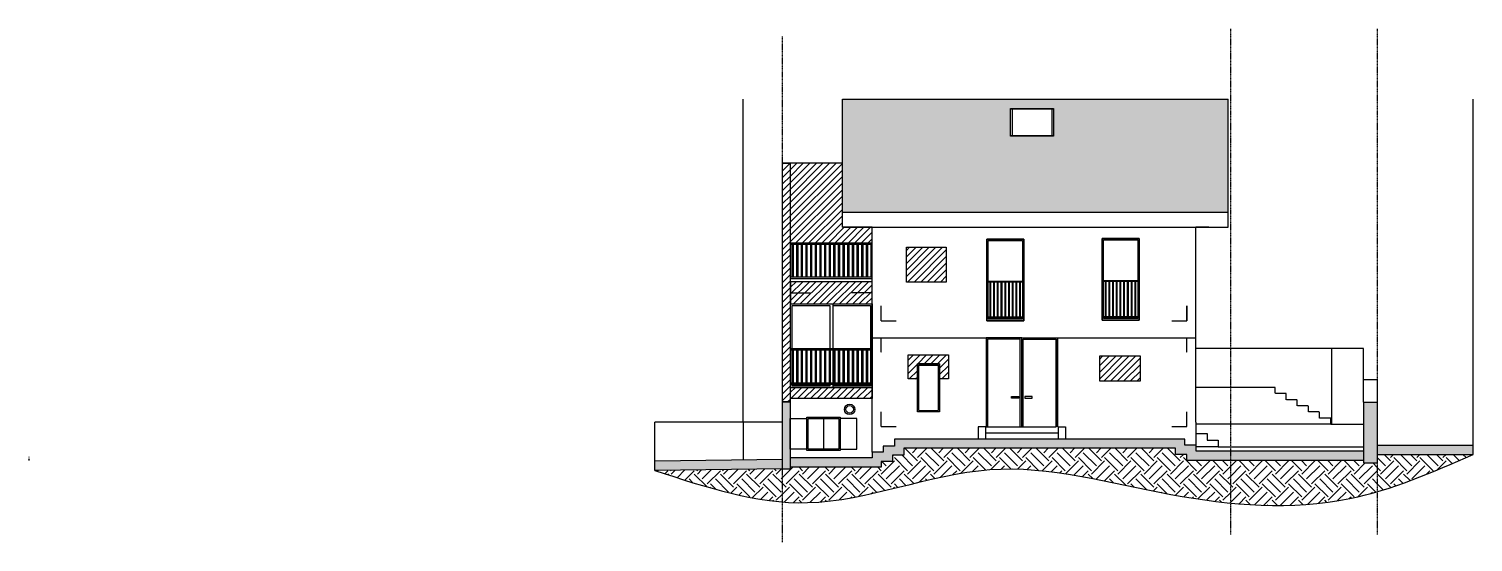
# Model space of a CAD drawing. Header units: inches. Extents: x -1671 to 2216, y -174 to 1209.
import ezdxf

# ---------------------------------------------------------------- set-up
doc = ezdxf.new("R2010")
doc.units = ezdxf.units.IN
doc.header["$MEASUREMENT"] = 0
for name, pattern in [('BORDER2', [0.875, 0.25, -0.125, 0.25, -0.125, 0, -0.125]), ('DASHED2', [0.375, 0.25, -0.125]), ('HIDDEN2', [0.1875, 0.125, -0.0625])]:
    doc.linetypes.add(name, pattern=pattern)
for name, color, linetype in [('A-Anno-Dim 100', 9, 'Continuous'), ('A-Anno-Dim 25', 9, 'Continuous'), ('A-Anno-Dim 50', 9, 'Continuous'), ('A-Anno-Symbol 100', 2, 'Continuous'), ('A-Anno-Symbol 25', 2, 'Continuous'), ('A-Anno-Symbol 50', 2, 'Continuous'), ('A-Anno-Text 100', 2, 'Continuous'), ('A-Anno-Text 25', 2, 'Continuous'), ('A-Anno-Text 50', 2, 'Continuous'), ('A-Building Line', 240, 'BORDER2'), ('A-CENTER', 12, 'BORDER2'), ('A-Concrete', 4, 'Continuous'), ('A-Dashed', 9, 'DASHED2'), ('A-Demo', 2, 'Continuous'), ('A-Demolition-hatch', 50, 'Continuous'), ('A-Door', 9, 'Continuous'), ('A-Elec', 2, 'Continuous'), ('A-Elec Dashed', 12, 'Continuous'), ('A-Flor-Strs', 8, 'Continuous'), ('A-Furn', 12, 'Continuous'), ('A-Ground', 4, 'Continuous'), ('A-Hatch Conc.', 141, 'Continuous'), ('A-Hatch Elevation', 30, 'Continuous'), ('A-Hatch Shadow', 253, 'Continuous'), ('A-Hatch Wall', 240, 'Continuous'), ('A-Hatch Window', 96, 'Continuous'), ('A-HATCH-01', 30, 'Continuous'), ('A-HATCH-02', 140, 'Continuous'), ('A-HATCH-03', 72, 'Continuous'), ('A-HATCH-04', 201, 'Continuous'), ('A-HATCH-05', 40, 'Continuous'), ('A-HATCH-06', 61, 'Continuous'), ('A-hatch-floor', 253, 'Continuous'), ('A-Kkt', 2, 'DASHED2'), ('A-Light Fixture', 2, 'Continuous'), ('A-Ovhd', 9, 'HIDDEN2'), ('A-pfix', 12, 'Continuous'), ('A-Pool', 131, 'Continuous'), ('A-Property Line', 162, 'BORDER2'), ('A-View 1', 3, 'Continuous'), ('A-View 2', 2, 'Continuous'), ('A-view 3', 9, 'Continuous'), ('A-View 4', 8, 'Continuous'), ('A-View 5', 12, 'Continuous'), ('A-Wall', 3, 'Continuous'), ('A-Wall Hatch', 252, 'Continuous'), ('A-Wall_Head', 8, 'DASHED2'), ('A-Window', 12, 'Continuous'), ('A-Window sill', 9, 'Continuous')]:
    doc.layers.add(name, color=color, linetype=linetype)
doc.layers.add('A-Area', color=11, linetype='Continuous', plot=False)
doc.layers.add('A-unplot', color=3, linetype='Continuous', plot=False)
pattern_1 = [(90, (-263.684, -138.348), (-12.5, 8e-16), []), (90, (-265.247, -138.348), (-12.5, 8e-16), []), (90, (-266.809, -138.348), (-12.5, 8e-16), [])]
pattern_2 = [(90, (-263.684, -423.348), (-12.5, 8e-16), []), (90, (-265.247, -423.348), (-12.5, 8e-16), []), (90, (-266.809, -423.348), (-12.5, 8e-16), [])]
pattern_3 = [(45, (-1330.4, -370.71), (6e-15, 70.7107), [50, -50]), (45, (-1343.66, -357.45), (6e-15, 70.7107), [50, -50]), (45, (-1356.92, -344.19), (6e-15, 70.7107), [50, -50]), (135, (-1356.92, -335.35), (-70.7107, 1e-14), [50, -50]), (135, (-1343.66, -322.094), (-70.7107, 1e-14), [50, -50]), (135, (-1330.4, -308.836), (-70.7107, 1e-14), [50, -50])]
pattern_4 = [(45, (-386.057, 436.919), (-8.838835, 8.838835), [])]

# ---------------------------------------------------------------- blocks, each defined once
blk = doc.blocks.new('layers')
at = {"layer": 'A-HATCH-01'}
blk.add_hatch(color=256, dxfattribs=at).paths.add_polyline_path([(-17, -137), (-17, -129), (-8, -129), (-8, -137)])
at = {"layer": 'A-HATCH-02'}
blk.add_hatch(color=256, dxfattribs=at).paths.add_polyline_path([(-6, -126), (-6, -118), (3, -118), (3, -126)])
at = {"layer": 'A-HATCH-03'}
blk.add_hatch(color=256, dxfattribs=at).paths.add_polyline_path([(-17, -126), (-17, -118), (-8, -118), (-8, -126)])
at = {"layer": 'A-HATCH-04'}
blk.add_hatch(color=256, dxfattribs=at).paths.add_polyline_path([(-6, -104), (-6, -96), (3, -96), (3, -104)])
at = {"layer": 'A-HATCH-05'}
blk.add_hatch(color=256, dxfattribs=at).paths.add_polyline_path([(-17, -115), (-17, -107), (-8, -107), (-8, -115)])
at = {"layer": 'A-HATCH-06'}
blk.add_hatch(color=256, dxfattribs=at).paths.add_polyline_path([(-17, -104), (-17, -96), (-8, -96), (-8, -104)])
at = {"layer": 'A-hatch-floor'}
blk.add_hatch(color=256, dxfattribs=at).paths.add_polyline_path([(-6, -115), (-6, -107), (3, -107), (3, -115)])
at = {"layer": 'A-Pool'}
blk.add_hatch(color=256, dxfattribs=at).paths.add_polyline_path([(-6, -137), (-6, -129), (3, -129), (3, -137)])
blk.add_lwpolyline([(-19, 56), (5, 56)])
for points in [[(-17, -104), (-17, -96), (-8, -96), (-8, -104)], [(-17, -115), (-17, -107), (-8, -107), (-8, -115)], [(-17, -126), (-17, -118), (-8, -118), (-8, -126)], [(-17, -137), (-17, -129), (-8, -129), (-8, -137)], [(-6, -104), (-6, -96), (3, -96), (3, -104)], [(-6, -115), (-6, -107), (3, -107), (3, -115)], [(-6, -126), (-6, -118), (3, -118), (3, -126)], [(-6, -137), (-6, -129), (3, -129), (3, -137)]]:
    blk.add_lwpolyline(points, close=True)
at = {"layer": 'A-Anno-Dim 100'}
blk.add_lwpolyline([(-19, 38), (5, 38)], dxfattribs=at)
at = {"layer": 'A-Anno-Dim 25'}
blk.add_line((-19, 59), (5, 59), dxfattribs=at)
at = {"layer": 'A-Anno-Dim 50'}
blk.add_lwpolyline([(-19, 35), (5, 35)], dxfattribs=at)
at = {"layer": 'A-Anno-Symbol 100'}
blk.add_lwpolyline([(-19, -10), (5, -10)], dxfattribs=at)
at = {"layer": 'A-Anno-Symbol 25'}
blk.add_lwpolyline([(-19, -13), (5, -13)], dxfattribs=at)
at = {"layer": 'A-Anno-Symbol 50'}
blk.add_lwpolyline([(-19, -16), (5, -16)], dxfattribs=at)
at = {"layer": 'A-Anno-Text 100'}
blk.add_lwpolyline([(-19, -19), (5, -19)], dxfattribs=at)
at = {"layer": 'A-Anno-Text 25'}
blk.add_line((-19, 62), (5, 62), dxfattribs=at)
at = {"layer": 'A-Anno-Text 50'}
blk.add_line((-19, 65), (5, 65), dxfattribs=at)
at = {"layer": 'A-Area'}
blk.add_line((-19, 68), (5, 68), dxfattribs=at)
at = {"layer": 'A-Building Line'}
blk.add_lwpolyline([(-19, 53), (5, 53)], dxfattribs=at)
at = {"layer": 'A-CENTER', "ltscale": 0.5}
blk.add_line((-19, -61), (5, -61), dxfattribs=at)
at = {"layer": 'A-Concrete'}
blk.add_lwpolyline([(-19, 50), (5, 50)], dxfattribs=at)
at = {"layer": 'A-Dashed'}
blk.add_lwpolyline([(-19, 47), (5, 47)], dxfattribs=at)
at = {"layer": 'A-Demo'}
blk.add_lwpolyline([(-19, 44), (5, 44)], dxfattribs=at)
at = {"layer": 'A-Demolition-hatch'}
blk.add_lwpolyline([(-19, 41), (5, 41)], dxfattribs=at)
at = {"layer": 'A-Door'}
blk.add_lwpolyline([(-19, 32), (5, 32)], dxfattribs=at)
at = {"layer": 'A-Elec'}
blk.add_lwpolyline([(-19, 29), (5, 29)], dxfattribs=at)
at = {"layer": 'A-Elec Dashed'}
blk.add_lwpolyline([(-19, 26), (5, 26)], dxfattribs=at)
at = {"layer": 'A-Flor-Strs'}
blk.add_line((-19, 71), (5, 71), dxfattribs=at)
at = {"layer": 'A-Furn'}
blk.add_lwpolyline([(-19, 23), (5, 23)], dxfattribs=at)
at = {"layer": 'A-Ground'}
blk.add_line((-19, -55), (5, -55), dxfattribs=at)
at = {"layer": 'A-Hatch Conc.'}
blk.add_lwpolyline([(-19, 20), (5, 20)], dxfattribs=at)
at = {"layer": 'A-Hatch Elevation'}
blk.add_lwpolyline([(-19, 17), (5, 17)], dxfattribs=at)
at = {"layer": 'A-Hatch Shadow'}
blk.add_lwpolyline([(-19, 14), (5, 14)], dxfattribs=at)
at = {"layer": 'A-Hatch Wall'}
blk.add_lwpolyline([(-19, 11), (5, 11)], dxfattribs=at)
at = {"layer": 'A-Hatch Window'}
blk.add_lwpolyline([(-19, 8), (5, 8)], dxfattribs=at)
at = {"layer": 'A-HATCH-01'}
blk.add_line((5, -89), (-19, -89), dxfattribs=at)
at = {"layer": 'A-HATCH-02'}
blk.add_line((5, -86), (-19, -86), dxfattribs=at)
at = {"layer": 'A-HATCH-03'}
blk.add_line((5, -83), (-19, -83), dxfattribs=at)
at = {"layer": 'A-HATCH-04'}
blk.add_line((5, -74), (-19, -74), dxfattribs=at)
at = {"layer": 'A-HATCH-05'}
blk.add_line((5, -77), (-19, -77), dxfattribs=at)
at = {"layer": 'A-HATCH-06'}
blk.add_line((5, -71), (-19, -71), dxfattribs=at)
at = {"layer": 'A-hatch-floor'}
blk.add_line((5, -80), (-19, -80), dxfattribs=at)
at = {"layer": 'A-Kkt'}
blk.add_lwpolyline([(-19, 5), (5, 5)], dxfattribs=at)
at = {"layer": 'A-Light Fixture'}
blk.add_lwpolyline([(-19, 2), (5, 2)], dxfattribs=at)
at = {"layer": 'A-Ovhd'}
blk.add_lwpolyline([(-19, -1), (5, -1)], dxfattribs=at)
at = {"layer": 'A-pfix'}
blk.add_line((-19, -58), (5, -58), dxfattribs=at)
at = {"layer": 'A-Pool'}
blk.add_line((5, -92), (-19, -92), dxfattribs=at)
blk.add_lwpolyline([(-19, -4), (5, -4)], dxfattribs=at)
at = {"layer": 'A-Property Line'}
blk.add_lwpolyline([(-19, -7), (5, -7)], dxfattribs=at)
at = {"layer": 'A-unplot'}
blk.add_lwpolyline([(-19, -22), (5, -22)], dxfattribs=at)
at = {"layer": 'A-View 1'}
blk.add_lwpolyline([(-19, -25), (5, -25)], dxfattribs=at)
at = {"layer": 'A-View 2'}
blk.add_lwpolyline([(-19, -28), (5, -28)], dxfattribs=at)
at = {"layer": 'A-view 3'}
blk.add_lwpolyline([(-19, -31), (5, -31)], dxfattribs=at)
at = {"layer": 'A-View 4'}
blk.add_lwpolyline([(-19, -34), (5, -34)], dxfattribs=at)
at = {"layer": 'A-View 5'}
blk.add_lwpolyline([(-19, -37), (5, -37)], dxfattribs=at)
at = {"layer": 'A-Wall'}
blk.add_lwpolyline([(-19, -40), (5, -40)], dxfattribs=at)
at = {"layer": 'A-Wall Hatch'}
blk.add_lwpolyline([(-19, -43), (5, -43)], dxfattribs=at)
at = {"layer": 'A-Wall_Head'}
blk.add_lwpolyline([(-19, -46), (5, -46)], dxfattribs=at)
at = {"layer": 'A-Window'}
blk.add_lwpolyline([(-19, -49), (5, -49)], dxfattribs=at)
at = {"layer": 'A-Window sill'}
blk.add_lwpolyline([(-19, -52), (5, -52)], dxfattribs=at)

msp = doc.modelspace()

# ---------------------------------------------------------------- hatches: boundary and pattern name
at = {"layer": 'A-Hatch Conc.'}
h = msp.add_hatch(color=256, dxfattribs=at)
h.dxf.hatch_style = 1
h.paths.add_polyline_path([(623, 43.3), (653.2, 43.3), (653.2, 59.8), (683.2, 59.8), (683.2, 78.6), (1414.9, 78.6), (1414.9, 62.1), (1444.9, 62.1), (1444.9, 45.6), (1563.4, 45.6), (1563.4, 70.6), (1469.9, 70.6), (1469.9, 87.1), (1439.9, 87.1), (1439.9, 103.6), (658.2, 103.6), (658.2, 84.8), (628.2, 84.8), (628.2, 68.3), (598, 68.3), (598, 52.6), (377.4, 52.6), (377.4, 27.6), (623, 27.6)])
h = msp.add_hatch(color=256, dxfattribs=at)
h.dxf.hatch_style = 1
h.paths.add_polyline_path([(1920.3, 70.6), (1563.4, 70.6), (1563.4, 45.6), (1920.3, 45.6)])
at = {"layer": 'A-Hatch Wall'}
h = msp.add_hatch(dxfattribs=at)
h.set_pattern_fill('ANSI31', color=256, scale=100)
h.set_pattern_definition(pattern_4)
h.paths.add_polyline_path([(357, 847.1), (377.4, 847.1), (377.4, 203.6), (357, 203.6)])
h = msp.add_hatch(dxfattribs=at)
h.set_pattern_fill('ANSI31', color=256, scale=100)
h.set_pattern_definition(pattern_4)
h.paths.add_polyline_path([(377.4, 847.1), (377.4, 632.6), (598, 632.6), (598, 674.6), (518.2, 674.6), (518.2, 847.1)])
h = msp.add_hatch(dxfattribs=at)
h.set_pattern_fill('ANSI31', color=256, scale=100)
h.set_pattern_definition(pattern_4)
h.paths.add_polyline_path([(690.7, 620.6), (797.7, 620.6), (797.7, 526.6), (690.7, 526.6)])
h = msp.add_hatch(dxfattribs=at)
h.set_pattern_fill('ANSI31', color=256, scale=100)
h.set_pattern_definition(pattern_4)
h.paths.add_polyline_path([(379, 467.6), (598, 467.6), (598, 527.6), (379, 527.6)])
h = msp.add_hatch(dxfattribs=at)
h.set_pattern_fill('ANSI31', color=256, scale=100)
h.set_pattern_definition(pattern_4)
h.paths.add_polyline_path([(695.1, 330.6), (804.1, 330.6), (804.1, 265.6), (780, 265.6), (780, 306.6), (720, 306.6), (720, 265.6), (695.1, 265.6)])
h = msp.add_hatch(dxfattribs=at)
h.set_pattern_fill('ANSI31', color=256, scale=100)
h.set_pattern_definition(pattern_4)
h.paths.add_polyline_path([(1210.1, 326.6), (1210.1, 260.6), (1320.1, 260.6), (1320.1, 326.6)])
h = msp.add_hatch(dxfattribs=at)
h.set_pattern_fill('ANSI31', color=256, scale=100)
h.set_pattern_definition(pattern_4)
h.paths.add_polyline_path([(379, 212.6), (379, 242.6), (598, 242.6), (598, 212.6)])
h = msp.add_hatch(color=256, dxfattribs=at)
h.dxf.hatch_style = 1
h.paths.add_polyline_path([(377.4, 52.6), (377.4, 203.6), (357, 203.6), (357, 103.6), (357, 52.6), (357, 22.6), (377.4, 22.6)])
at = {"layer": 'A-HATCH-03'}
h = msp.add_hatch(dxfattribs=at)
h.set_pattern_fill('AR-RSHKE', color=256)
h.set_pattern_definition([(0, (-706.378, -2.308), (25.5, 12), [6, -5, 7, -3, 9, -4]), (0, (-700.378, -1.808), (25.5, 12), [5, -19, 4, -6]), (0, (-688.378, -3.058), (25.5, 12), [3, -31]), (90, (-706.378, -2.308), (-8.5, 12), [11.5, -36.5]), (90, (-700.378, -2.308), (-8.5, 12), [11.25, -36.75]), (90, (-695.378, -2.308), (-8.5, 12), [10.5, -37.5]), (90, (-688.378, -3.058), (-8.5, 12), [11.5, -36.5]), (90, (-685.378, -3.058), (-8.5, 12), [11.5, -36.5]), (90, (-676.378, -2.308), (-8.5, 12), [11, -37])])
h.paths.add_polyline_path([(1556.3, 1019.6), (518.2, 1019.6), (518.2, 714.6), (1556.3, 714.6)])
h.paths.add_polyline_path([(971.1, 919.6), (971.1, 994.6), (1001.1, 994.6), (1086.1, 994.6), (1086.1, 919.6)], flags=16)
h.paths.add_polyline_path([(975.1, 921.6), (975.1, 992.6), (1082.1, 992.6), (1082.1, 921.6)], flags=0)
at = {"layer": 'A-hatch-floor'}
h = msp.add_hatch(dxfattribs=at)
h.set_pattern_fill('EARTH', color=256, scale=200, angle=45)
h.set_pattern_definition(pattern_3)
edge = h.paths.add_edge_path()
edge.add_line((1563.4, 45.6), (1444.9, 45.6))
edge.add_line((1444.9, 45.6), (1444.9, 62.1))
edge.add_line((1444.9, 62.1), (1414.9, 62.1))
edge.add_line((1414.9, 62.1), (1414.9, 78.6))
edge.add_line((1414.9, 78.6), (683.2, 78.6))
edge.add_line((683.2, 78.6), (683.2, 59.8))
edge.add_line((683.2, 59.8), (653.2, 59.8))
edge.add_line((653.2, 59.8), (653.2, 43.3))
edge.add_line((653.2, 43.3), (623, 43.3))
edge.add_line((623, 43.3), (623, 27.6))
edge.add_line((623, 27.6), (377.4, 27.6))
edge.add_line((377.4, 27.6), (377.4, 22.6))
edge.add_line((377.4, 22.6), (357, 22.6))
edge.add_line((357, 22.6), (357, -65.9))
edge.add_spline(control_points=[(357, -65.9), (379.5, -67.7), (564.9, -73.7), (913, 81.5), (1289.9, -30.6), (1509.6, -63.6), (1563.4, -68.8)], knot_values=[3.512709, 3.512709, 3.512709, 3.512709, 4.204081, 9.185525, 14.104383, 15.702815, 15.702815, 15.702815, 15.702815], degree=3, periodic=0)
edge.add_line((1563.4, -68.8), (1563.4, 45.6))
h = msp.add_hatch(dxfattribs=at)
h.set_pattern_fill('EARTH', color=256, scale=200, angle=45)
h.set_pattern_definition(pattern_3)
edge = h.paths.add_edge_path()
edge.add_line((1958.5, 39.1), (1920.3, 39.1))
edge.add_line((1920.3, 39.1), (1920.3, 45.6))
edge.add_line((1920.3, 45.6), (1563.4, 45.6))
edge.add_line((1563.4, 45.6), (1563.4, -68.8))
edge.add_spline(control_points=[(1563.4, -68.8), (1671.8, -79.3), (1805.9, -77.8), (1933.8, -45.2), (1958.5, -38)], knot_values=[15.702815, 15.702815, 15.702815, 15.702815, 18.923295, 19.698975, 19.698975, 19.698975, 19.698975], degree=3, periodic=0)
edge.add_line((1958.5, -38), (1958.5, 39.1))
h = msp.add_hatch(dxfattribs=at)
h.set_pattern_fill('EARTH', color=256, scale=200, angle=45)
h.set_pattern_definition(pattern_3)
edge = h.paths.add_edge_path()
edge.add_spline(control_points=[(1958.5, -38), (2045.7, -12.3), (2130.6, 24.8), (2215.6, 61.8)], knot_values=[19.698975, 19.698975, 19.698975, 19.698975, 22.445221, 22.445221, 22.445221, 22.445221], degree=3, periodic=0)
edge.add_line((2215.6, 61.8), (1973.2, 61.8))
edge.add_line((1973.2, 61.8), (1958.5, 61.8))
edge.add_line((1958.5, 61.8), (1958.5, 39.1))
edge.add_line((1958.5, 39.1), (1958.5, -38))
h = msp.add_hatch(dxfattribs=at)
h.set_pattern_fill('EARTH', color=256, scale=200, angle=45)
h.set_pattern_definition(pattern_3)
edge = h.paths.add_edge_path()
edge.add_line((357, 23.7), (13.8, 19.2))
edge.add_line((13.8, 19.2), (13.8, 19.1))
edge.add_spline(control_points=[(13.8, 19.1), (128.1, -18.8), (242.3, -56.5), (357, -65.9)], knot_values=[0.003354, 0.003354, 0.003354, 0.003354, 3.512709, 3.512709, 3.512709, 3.512709], degree=3, periodic=0)
edge.add_line((357, -65.9), (357, 23.7))
at = {"layer": 'A-View 4'}
h = msp.add_hatch(dxfattribs=at)
h.set_pattern_fill('PLAST', color=256, scale=50, angle=90)
h.set_pattern_definition(pattern_1)
h.paths.add_polyline_path([(598, 628.6), (377.4, 628.6), (377.4, 599.8), (598, 599.6)])
h = msp.add_hatch(dxfattribs=at)
h.set_pattern_fill('PLAST', color=256, scale=50, angle=90)
h.set_pattern_definition(pattern_1)
h.paths.add_polyline_path([(598, 599.6), (377.4, 599.8), (377.4, 539.6), (598, 539.6)])
h = msp.add_hatch(dxfattribs=at)
h.set_pattern_fill('PLAST', color=256, scale=50, angle=90)
h.set_pattern_definition(pattern_2)
h.paths.add_polyline_path([(598, 343.6), (377.4, 343.6), (377.4, 314.8), (598, 314.6)])
h = msp.add_hatch(dxfattribs=at)
h.set_pattern_fill('PLAST', color=256, scale=50, angle=90)
h.set_pattern_definition(pattern_2)
h.paths.add_polyline_path([(598, 314.6), (377.4, 314.8), (377.4, 254.6), (598, 254.6)])
at = {"layer": 'A-Wall Hatch'}
h = msp.add_hatch(color=256, dxfattribs=at)
h.dxf.hatch_style = 1
h.paths.add_polyline_path([(1958.5, 203.1), (1920.3, 203.1), (1920.3, 39.1), (1958.5, 39.1)])
h = msp.add_hatch(color=256, dxfattribs=at)
h.dxf.hatch_style = 1
h.paths.add_polyline_path([(2215.6, 86.8), (1958.5, 86.8), (1958.5, 61.8), (2215.6, 61.8)])
h = msp.add_hatch(color=256, dxfattribs=at)
h.dxf.hatch_style = 1
h.paths.add_polyline_path([(2215.6, 86.8), (1973.2, 86.8), (1973.2, 61.8), (2215.6, 61.8)])
h = msp.add_hatch(color=256, dxfattribs=at)
h.dxf.hatch_style = 1
h.paths.add_polyline_path([(357, 48.7), (13.5, 44.2), (13.8, 19.2), (357, 23.7)])
h = msp.add_hatch(color=256, dxfattribs=at)
h.dxf.hatch_style = 1
h.paths.add_polyline_path([(357, 48.7), (13.5, 44.2), (13.8, 19.2), (357, 23.7)])

# ---------------------------------------------------------------- linework, layer by layer
at = {"layer": 'A-Area'}
msp.add_spline([(13.4, 19.2), (424.7, -67.8), (914.9, 21.3), (1402.2, -45.6), (1883.9, -56.7), (2215.6, 61.8)], degree=3, dxfattribs=at)
at = {"layer": 'A-Building Line', "flags": 128}
msp.add_lwpolyline([(1563.4, -153.3), (1563.4, 1209)], dxfattribs=at)
at = {"layer": 'A-Concrete'}
for points in [[(1920.3, 70.6), (1469.9, 70.6), (1469.9, 87.1), (1439.9, 87.1), (1439.9, 103.6), (658.2, 103.6), (658.2, 84.8), (628.2, 84.8), (628.2, 68.3), (598, 68.3), (598, 52.6), (377.4, 52.6)], [(1920.3, 45.6), (1444.9, 45.6), (1444.9, 62.1), (1414.9, 62.1), (1414.9, 78.6), (683.2, 78.6), (683.2, 59.8), (653.2, 59.8), (653.2, 43.3), (623, 43.3), (623, 27.6), (377.4, 27.6)]]:
    msp.add_lwpolyline(points, dxfattribs=at)
at = {"layer": 'A-Dashed'}
for points in [[(379, 497.6), (433.7, 497.6)], [(598, 497.6), (543.2, 497.6)], [(623, 422.6), (623, 462.6)], [(1444.8, 462.6), (1444.8, 422.6)], [(1832.5, 143.6), (1832.5, 160.1), (1802.5, 160.1), (1802.5, 176.6), (1772.5, 176.6), (1772.5, 193.1), (1742.5, 193.1), (1742.5, 209.6), (1712.5, 209.6), (1712.5, 226.1), (1682.5, 226.1), (1682.5, 242.6), (1652.5, 242.6), (1469.8, 242.6)], [(663, 136.6), (623, 136.6)], [(1444.8, 136.6), (1404.8, 136.6)]]:
    msp.add_lwpolyline(points, dxfattribs=at)
at = {"layer": 'A-Dashed', "flags": 128}
for points in [[(1444.8, 422.6), (1444.8, 462.6)], [(623, 422.6), (663, 422.6)], [(1404.8, 422.6), (1444.8, 422.6)], [(623, 336.6), (623, 376.6)], [(1444.8, 336.6), (1444.8, 376.6)], [(623, 136.6), (623, 176.6)], [(1444.8, 136.6), (1444.8, 176.6)]]:
    msp.add_lwpolyline(points, dxfattribs=at)
at = {"layer": 'A-Property Line', "flags": 128}
for points in [[(1958.5, -153.3), (1958.5, 1209)], [(357, -174.2), (357, 1188.1)]]:
    msp.add_lwpolyline(points, dxfattribs=at)
at = {"layer": 'A-view 3'}
for p, q in [((357, 517.6), (357, 763.6)), ((720, 176.6), (720, 176.6)), ((724, 180.6), (776, 180.6))]:
    msp.add_line(p, q, dxfattribs=at)
for points in [[(422.4, 76.6), (377.4, 76.6), (377.4, 158.6), (422.4, 158.6)], [(467.4, 158.6), (467.4, 76.6)], [(512.4, 76.6), (557.4, 76.6), (557.4, 158.6), (512.4, 158.6)], [(1469.8, 136.6), (1469.8, 118.6), (1499.8, 118.6), (1499.8, 100.6), (1529.8, 100.6), (1529.8, 82.6), (1920.3, 82.6)], [(1529.8, 82.6), (1469.9, 82.6)]]:
    msp.add_lwpolyline(points, dxfattribs=at)
for points in [[(512.4, 72.6), (422.4, 72.6), (422.4, 162.6), (512.4, 162.6)], [(508.4, 76.6), (426.4, 76.6), (426.4, 158.6), (508.4, 158.6)]]:
    msp.add_lwpolyline(points, close=True, dxfattribs=at)
for radius in [14, 10]:
    msp.add_circle((537.8, 183.6), radius, dxfattribs=at)
at = {"layer": 'A-View 4', "flags": 128}
for points in [[(251.2, 149), (251.2, 1019.6)], [(518.2, 1019.6), (1556.3, 1019.6)], [(518.2, 674.6), (518.2, 1019.6)], [(1556.3, 674.6), (1556.3, 1019.6)], [(2215.6, 61.8), (2215.6, 1019.6)], [(357, 48.7), (357, 847.1)], [(518.2, 847.1), (357, 847.1)], [(518.2, 714.6), (1556.3, 714.6)], [(518.2, 674.6), (1556.3, 674.6)], [(598, 68.3), (598, 674.6)], [(1469.8, 149), (1469.8, 674.6)], [(1504.8, 674.6), (1469.8, 674.6)], [(598, 527.6), (377.4, 527.6)], [(1006.9, 422.6), (907, 422.6)], [(1316.9, 424.2), (1217, 424.2)], [(598, 376.6), (1469.8, 376.6)], [(1001.1, 136.6), (1001.1, 376.6), (905.2, 376.6), (905.2, 136.6)], [(997.1, 136.6), (997.1, 372.6), (909.2, 372.6), (909.2, 136.6)], [(1001.1, 136.6), (1001.1, 376.6), (1097.1, 376.6), (1097.1, 136.6)], [(1005.1, 136.6), (1005.1, 372.6), (1093.1, 372.6), (1093.1, 136.6)], [(1097.1, 136.6), (1097.1, 376.6)], [(1920.3, 203.1), (1920.3, 263.4)], [(1958.5, 263.4), (1920.3, 263.4)], [(1958.5, 203.1), (1958.5, 263.4)], [(13.4, 44.2), (13.4, 149)], [(251.2, 149), (13.4, 149)], [(357, 149), (251.2, 149)], [(1469.8, 149), (1469.8, 87.1)]]:
    msp.add_lwpolyline(points, dxfattribs=at)
at = {"layer": 'A-View 4'}
for points in [[(1001.1, 994.6), (1086.1, 994.6), (1086.1, 919.6), (971.1, 919.6), (971.1, 994.6), (1001.1, 994.6)], [(1086.1, 992.6), (971.1, 992.6)], [(975.1, 992.6), (975.1, 921.6)], [(1082.1, 992.6), (1082.1, 921.6)], [(971.1, 921.6), (1086.1, 921.6)], [(377.4, 847.1), (377.4, 48.9)], [(377.4, 632.6), (598, 632.6)], [(377.4, 628.6), (598, 628.6)], [(1006.9, 642.6), (907, 642.6)], [(911, 529.2), (911, 638.6), (1002.9, 638.6), (1002.9, 529.2)], [(1316.9, 644.2), (1217, 644.2)], [(1221, 530.9), (1221, 640.2), (1312.9, 640.2), (1312.9, 530.9)], [(598, 539.6), (377.4, 539.6)], [(598, 535.6), (377.4, 535.6)], [(907, 529.2), (1006.9, 529.2)], [(907, 527.2), (1006.9, 527.2)], [(911, 432.6), (911, 527.2)], [(915, 527.2), (915, 432.6)], [(917, 527.2), (917, 432.6)], [(925, 527.2), (925, 432.6)], [(927, 527.2), (927, 432.6)], [(935, 527.2), (935, 432.6)], [(937, 527.2), (937, 432.6)], [(945, 527.2), (945, 432.6)], [(947, 527.2), (947, 432.6)], [(955, 527.2), (955, 432.6)], [(957, 527.2), (957, 432.6)], [(965, 527.2), (965, 432.6)], [(967, 527.2), (967, 432.6)], [(975, 527.2), (975, 432.6)], [(977, 527.2), (977, 432.6)], [(985, 527.2), (985, 432.6)], [(987, 527.2), (987, 432.6)], [(995, 527.2), (995, 432.6)], [(997, 527.2), (997, 432.6)], [(1002.9, 527.2), (1002.9, 432.6)], [(1217, 530.9), (1316.9, 530.9)], [(1217, 528.9), (1316.9, 528.9)], [(1221, 434.2), (1221, 528.9)], [(1225, 528.9), (1225, 434.2)], [(1227, 528.9), (1227, 434.2)], [(1235, 528.9), (1235, 434.2)], [(1237, 528.9), (1237, 434.2)], [(1245, 528.9), (1245, 434.2)], [(1247, 528.9), (1247, 434.2)], [(1255, 528.9), (1255, 434.2)], [(1257, 528.9), (1257, 434.2)], [(1265, 528.9), (1265, 434.2)], [(1267, 528.9), (1267, 434.2)], [(1275, 528.9), (1275, 434.2)], [(1277, 528.9), (1277, 434.2)], [(1285, 528.9), (1285, 434.2)], [(1287, 528.9), (1287, 434.2)], [(1295, 528.9), (1295, 434.2)], [(1297, 528.9), (1297, 434.2)], [(1305, 528.9), (1305, 434.2)], [(1307, 528.9), (1307, 434.2)], [(1312.9, 528.9), (1312.9, 434.2)], [(379, 467.6), (598, 467.6)], [(492.5, 467.6), (492.5, 242.6)], [(484.5, 246.6), (383, 246.6), (383, 463.6), (484.5, 463.6)], [(484.5, 463.6), (484.5, 246.6)], [(492.5, 463.6), (594, 463.6), (594, 246.6), (492.5, 246.6)], [(907, 432.6), (1006.9, 432.6)], [(907, 430.6), (1006.9, 430.6)], [(1002.9, 430.6), (1002.9, 426.6), (911, 426.6), (911, 430.6)], [(913.8, 430.6), (911, 426.6)], [(911, 426.6), (911.7, 430.6)], [(1002.2, 430.6), (1002.9, 426.6)], [(1217, 434.2), (1316.9, 434.2)], [(1217, 432.2), (1316.9, 432.2)], [(1312.9, 432.2), (1312.9, 428.2), (1221, 428.2), (1221, 432.2)], [(1223.8, 432.2), (1221, 428.2)], [(1221, 428.2), (1221.7, 432.2)], [(1312.2, 432.2), (1312.9, 428.2)], [(377.4, 347.6), (598, 347.6)], [(377.4, 343.6), (598, 343.6)], [(1920.3, 242.6), (1920.3, 347.6), (1469.8, 347.6)], [(1835.7, 143.6), (1835.7, 347.6)], [(720, 176.6), (720, 306.6), (780, 306.6), (780, 176.6)], [(724, 180.6), (724, 302.6), (776, 302.6), (776, 180.6)], [(598, 254.6), (377.4, 254.6)], [(598, 250.6), (377.4, 250.6)], [(598, 242.6), (379, 242.6)], [(379, 242.6), (433.7, 242.6)], [(598, 242.6), (543.2, 242.6)], [(598, 212.6), (379, 212.6)], [(993.1, 214.2), (993.1, 214.2), (973.1, 214.2), (973.1, 218.2), (993.1, 218.2), (993.1, 214.2)], [(1009.1, 214.2), (1009.1, 214.2), (1029.1, 214.2), (1029.1, 218.2), (1009.1, 218.2), (1009.1, 214.2)], [(780, 176.6), (720, 176.6)], [(724, 180.6), (776, 180.6)], [(251.2, 149), (251.2, 47.3)], [(883.6, 136.6), (883.6, 103.6)], [(903.6, 136.6), (883.6, 136.6)], [(903.6, 136.6), (903.6, 103.6)], [(903.6, 136.6), (1093.6, 136.6)], [(903.6, 120.1), (1098.6, 120.1)], [(1098.6, 136.6), (1098.6, 103.6)], [(1098.6, 136.6), (1118.6, 136.6)], [(1118.6, 136.6), (1118.6, 103.6)], [(1835.7, 143.6), (1469.8, 143.6)], [(1832.5, 143.6), (1920.3, 143.6)]]:
    msp.add_lwpolyline(points, dxfattribs=at)
for points in [[(1006.9, 422.6), (1006.9, 642.6), (907, 642.6), (907, 422.6)], [(907, 422.6), (907, 642.6), (1006.9, 642.6), (1006.9, 422.6)], [(1316.9, 424.2), (1316.9, 644.2), (1217, 644.2), (1217, 424.2)], [(1217, 424.2), (1217, 644.2), (1316.9, 644.2), (1316.9, 424.2)], [(379, 467.6), (598, 467.6), (598, 242.6), (379, 242.6)]]:
    msp.add_lwpolyline(points, close=True, dxfattribs=at)
at = {"layer": 'A-Wall'}
for points in [[(357, 847.1), (377.4, 847.1), (377.4, 203.6), (357, 203.6), (357, 847.1)], [(690.7, 620.6), (797.7, 620.6), (797.7, 526.6), (690.7, 526.6), (690.7, 620.6)], [(1210.1, 326.6), (1210.1, 260.6), (1320.1, 260.6), (1320.1, 326.6), (1210.1, 326.6)], [(377.4, 52.6), (377.4, 22.6), (357, 22.6), (357, 52.6), (357, 103.6), (357, 203.6), (377.4, 203.6), (377.4, 48.9)], [(1920.3, 203.1), (1920.3, 39.1), (1958.5, 39.1), (1958.5, 203.1)], [(1920.3, 203.1), (1958.5, 203.1)], [(1958.5, 86.8), (2215.6, 86.8)], [(357, 48.7), (13.4, 44.2)], [(13.8, 19.1), (13.4, 44.2)], [(1958.5, 61.8), (2215.6, 61.8)], [(357, 23.7), (13.4, 19.2)]]:
    msp.add_lwpolyline(points, dxfattribs=at)
for points in [[(377.4, 847.1), (377.4, 632.6), (598, 632.6), (598, 674.6), (518.2, 674.6), (518.2, 847.1)], [(379, 467.6), (598, 467.6), (598, 527.6), (379, 527.6)], [(695.1, 330.6), (804.1, 330.6), (804.1, 265.6), (780, 265.6), (780, 306.6), (720, 306.6), (720, 265.6), (695.1, 265.6)], [(379, 212.6), (379, 242.6), (598, 242.6), (598, 212.6)]]:
    msp.add_lwpolyline(points, close=True, dxfattribs=at)

# ---------------------------------------------------------------- block references
at = {"xscale": 0.03937007874015748, "yscale": 0.03937007874015748, "zscale": 0.03937007874015748}
msp.add_blockref('layers', (-1670.1, 52.5), dxfattribs=at)

doc.saveas('drawing.dxf')
